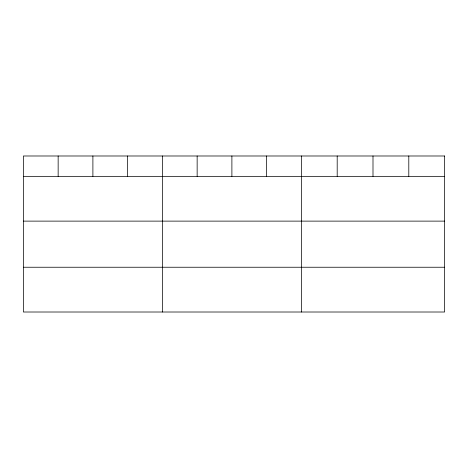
<?xml version="1.0" encoding="UTF-8"?>
<svg xmlns="http://www.w3.org/2000/svg" width="468" height="468" viewBox="0 0 468 468"><rect width="100%" height="100%" fill="white"/><g stroke="black" fill="none" stroke-linecap="round" stroke-linejoin="round"><path stroke-width="0.7" d="M23.4 176.348L444.6 176.348M23.4 221.118L444.6 221.118M23.4 267.24L444.6 267.24M408.798 155.99L408.798 176.348M372.996 155.99L372.996 176.348M337.194 155.99L337.194 176.348M301.392 155.99L301.392 312.01M266.643 155.99L266.643 176.348M231.894 155.99L231.894 176.348M197.145 155.99L197.145 176.348M162.396 155.99L162.396 312.01M127.647 155.99L127.647 176.348M92.898 155.99L92.898 176.348M58.149 155.99L58.149 176.348M444.6 155.99L23.4 155.99L23.4 312.01L444.6 312.01L444.6 155.99"/></g></svg>
